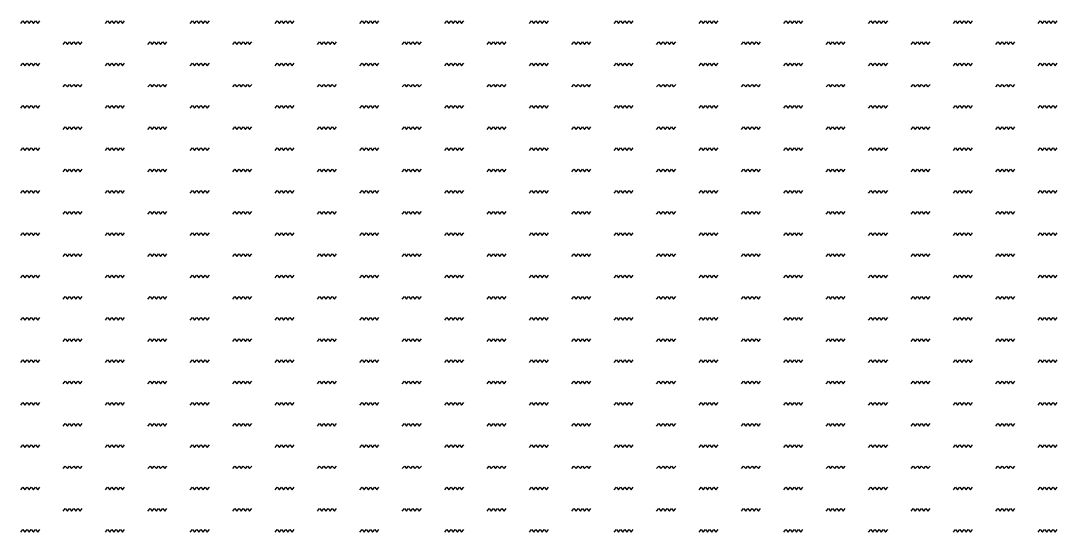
# Model space of a CAD drawing. Extents: x 0 to 1996, y -10 to 3965.
# Drawn here: x 40 to 1996, y 3000 to 3965 of the extents above; entities that cross this region are included whole.
import ezdxf

# ---------------------------------------------------------------- set-up
doc = ezdxf.new("R2010")
doc.units = 0

msp = doc.modelspace()

# ---------------------------------------------------------------- linework, layer by layer
for points in [[(40, 3960), (44, 3965), (48, 3960), (52, 3965), (56, 3960), (60, 3965), (64, 3960), (68, 3965), (72, 3960), (76, 3965)], [(200, 3960), (204, 3965), (208, 3960), (212, 3965), (216, 3960), (220, 3965), (224, 3960), (228, 3965), (232, 3960), (236, 3965)], [(360, 3960), (364, 3965), (368, 3960), (372, 3965), (376, 3960), (380, 3965), (384, 3960), (388, 3965), (392, 3960), (396, 3965)], [(520, 3960), (524, 3965), (528, 3960), (532, 3965), (536, 3960), (540, 3965), (544, 3960), (548, 3965), (552, 3960), (556, 3965)], [(680, 3960), (684, 3965), (688, 3960), (692, 3965), (696, 3960), (700, 3965), (704, 3960), (708, 3965), (712, 3960), (716, 3965)], [(840, 3960), (844, 3965), (848, 3960), (852, 3965), (856, 3960), (860, 3965), (864, 3960), (868, 3965), (872, 3960), (876, 3965)], [(1000, 3960), (1004, 3965), (1008, 3960), (1012, 3965), (1016, 3960), (1020, 3965), (1024, 3960), (1028, 3965), (1032, 3960), (1036, 3965)], [(1160, 3960), (1164, 3965), (1168, 3960), (1172, 3965), (1176, 3960), (1180, 3965), (1184, 3960), (1188, 3965), (1192, 3960), (1196, 3965)], [(1320, 3960), (1324, 3965), (1328, 3960), (1332, 3965), (1336, 3960), (1340, 3965), (1344, 3960), (1348, 3965), (1352, 3960), (1356, 3965)], [(1480, 3960), (1484, 3965), (1488, 3960), (1492, 3965), (1496, 3960), (1500, 3965), (1504, 3960), (1508, 3965), (1512, 3960), (1516, 3965)], [(1640, 3960), (1644, 3965), (1648, 3960), (1652, 3965), (1656, 3960), (1660, 3965), (1664, 3960), (1668, 3965), (1672, 3960), (1676, 3965)], [(1800, 3960), (1804, 3965), (1808, 3960), (1812, 3965), (1816, 3960), (1820, 3965), (1824, 3960), (1828, 3965), (1832, 3960), (1836, 3965)], [(1960, 3960), (1964, 3965), (1968, 3960), (1972, 3965), (1976, 3960), (1980, 3965), (1984, 3960), (1988, 3965), (1992, 3960), (1996, 3965)], [(120, 3920), (124, 3925), (128, 3920), (132, 3925), (136, 3920), (140, 3925), (144, 3920), (148, 3925), (152, 3920), (156, 3925)], [(280, 3920), (284, 3925), (288, 3920), (292, 3925), (296, 3920), (300, 3925), (304, 3920), (308, 3925), (312, 3920), (316, 3925)], [(440, 3920), (444, 3925), (448, 3920), (452, 3925), (456, 3920), (460, 3925), (464, 3920), (468, 3925), (472, 3920), (476, 3925)], [(600, 3920), (604, 3925), (608, 3920), (612, 3925), (616, 3920), (620, 3925), (624, 3920), (628, 3925), (632, 3920), (636, 3925)], [(760, 3920), (764, 3925), (768, 3920), (772, 3925), (776, 3920), (780, 3925), (784, 3920), (788, 3925), (792, 3920), (796, 3925)], [(920, 3920), (924, 3925), (928, 3920), (932, 3925), (936, 3920), (940, 3925), (944, 3920), (948, 3925), (952, 3920), (956, 3925)], [(1080, 3920), (1084, 3925), (1088, 3920), (1092, 3925), (1096, 3920), (1100, 3925), (1104, 3920), (1108, 3925), (1112, 3920), (1116, 3925)], [(1240, 3920), (1244, 3925), (1248, 3920), (1252, 3925), (1256, 3920), (1260, 3925), (1264, 3920), (1268, 3925), (1272, 3920), (1276, 3925)], [(1400, 3920), (1404, 3925), (1408, 3920), (1412, 3925), (1416, 3920), (1420, 3925), (1424, 3920), (1428, 3925), (1432, 3920), (1436, 3925)], [(1560, 3920), (1564, 3925), (1568, 3920), (1572, 3925), (1576, 3920), (1580, 3925), (1584, 3920), (1588, 3925), (1592, 3920), (1596, 3925)], [(1720, 3920), (1724, 3925), (1728, 3920), (1732, 3925), (1736, 3920), (1740, 3925), (1744, 3920), (1748, 3925), (1752, 3920), (1756, 3925)], [(1880, 3920), (1884, 3925), (1888, 3920), (1892, 3925), (1896, 3920), (1900, 3925), (1904, 3920), (1908, 3925), (1912, 3920), (1916, 3925)], [(40, 3880), (44, 3885), (48, 3880), (52, 3885), (56, 3880), (60, 3885), (64, 3880), (68, 3885), (72, 3880), (76, 3885)], [(200, 3880), (204, 3885), (208, 3880), (212, 3885), (216, 3880), (220, 3885), (224, 3880), (228, 3885), (232, 3880), (236, 3885)], [(360, 3880), (364, 3885), (368, 3880), (372, 3885), (376, 3880), (380, 3885), (384, 3880), (388, 3885), (392, 3880), (396, 3885)], [(520, 3880), (524, 3885), (528, 3880), (532, 3885), (536, 3880), (540, 3885), (544, 3880), (548, 3885), (552, 3880), (556, 3885)], [(680, 3880), (684, 3885), (688, 3880), (692, 3885), (696, 3880), (700, 3885), (704, 3880), (708, 3885), (712, 3880), (716, 3885)], [(840, 3880), (844, 3885), (848, 3880), (852, 3885), (856, 3880), (860, 3885), (864, 3880), (868, 3885), (872, 3880), (876, 3885)], [(1000, 3880), (1004, 3885), (1008, 3880), (1012, 3885), (1016, 3880), (1020, 3885), (1024, 3880), (1028, 3885), (1032, 3880), (1036, 3885)], [(1160, 3880), (1164, 3885), (1168, 3880), (1172, 3885), (1176, 3880), (1180, 3885), (1184, 3880), (1188, 3885), (1192, 3880), (1196, 3885)], [(1320, 3880), (1324, 3885), (1328, 3880), (1332, 3885), (1336, 3880), (1340, 3885), (1344, 3880), (1348, 3885), (1352, 3880), (1356, 3885)], [(1480, 3880), (1484, 3885), (1488, 3880), (1492, 3885), (1496, 3880), (1500, 3885), (1504, 3880), (1508, 3885), (1512, 3880), (1516, 3885)], [(1640, 3880), (1644, 3885), (1648, 3880), (1652, 3885), (1656, 3880), (1660, 3885), (1664, 3880), (1668, 3885), (1672, 3880), (1676, 3885)], [(1800, 3880), (1804, 3885), (1808, 3880), (1812, 3885), (1816, 3880), (1820, 3885), (1824, 3880), (1828, 3885), (1832, 3880), (1836, 3885)], [(1960, 3880), (1964, 3885), (1968, 3880), (1972, 3885), (1976, 3880), (1980, 3885), (1984, 3880), (1988, 3885), (1992, 3880), (1996, 3885)], [(120, 3840), (124, 3845), (128, 3840), (132, 3845), (136, 3840), (140, 3845), (144, 3840), (148, 3845), (152, 3840), (156, 3845)], [(280, 3840), (284, 3845), (288, 3840), (292, 3845), (296, 3840), (300, 3845), (304, 3840), (308, 3845), (312, 3840), (316, 3845)], [(440, 3840), (444, 3845), (448, 3840), (452, 3845), (456, 3840), (460, 3845), (464, 3840), (468, 3845), (472, 3840), (476, 3845)], [(600, 3840), (604, 3845), (608, 3840), (612, 3845), (616, 3840), (620, 3845), (624, 3840), (628, 3845), (632, 3840), (636, 3845)], [(760, 3840), (764, 3845), (768, 3840), (772, 3845), (776, 3840), (780, 3845), (784, 3840), (788, 3845), (792, 3840), (796, 3845)], [(920, 3840), (924, 3845), (928, 3840), (932, 3845), (936, 3840), (940, 3845), (944, 3840), (948, 3845), (952, 3840), (956, 3845)], [(1080, 3840), (1084, 3845), (1088, 3840), (1092, 3845), (1096, 3840), (1100, 3845), (1104, 3840), (1108, 3845), (1112, 3840), (1116, 3845)], [(1240, 3840), (1244, 3845), (1248, 3840), (1252, 3845), (1256, 3840), (1260, 3845), (1264, 3840), (1268, 3845), (1272, 3840), (1276, 3845)], [(1400, 3840), (1404, 3845), (1408, 3840), (1412, 3845), (1416, 3840), (1420, 3845), (1424, 3840), (1428, 3845), (1432, 3840), (1436, 3845)], [(1560, 3840), (1564, 3845), (1568, 3840), (1572, 3845), (1576, 3840), (1580, 3845), (1584, 3840), (1588, 3845), (1592, 3840), (1596, 3845)], [(1720, 3840), (1724, 3845), (1728, 3840), (1732, 3845), (1736, 3840), (1740, 3845), (1744, 3840), (1748, 3845), (1752, 3840), (1756, 3845)], [(1880, 3840), (1884, 3845), (1888, 3840), (1892, 3845), (1896, 3840), (1900, 3845), (1904, 3840), (1908, 3845), (1912, 3840), (1916, 3845)], [(40, 3800), (44, 3805), (48, 3800), (52, 3805), (56, 3800), (60, 3805), (64, 3800), (68, 3805), (72, 3800), (76, 3805)], [(200, 3800), (204, 3805), (208, 3800), (212, 3805), (216, 3800), (220, 3805), (224, 3800), (228, 3805), (232, 3800), (236, 3805)], [(360, 3800), (364, 3805), (368, 3800), (372, 3805), (376, 3800), (380, 3805), (384, 3800), (388, 3805), (392, 3800), (396, 3805)], [(520, 3800), (524, 3805), (528, 3800), (532, 3805), (536, 3800), (540, 3805), (544, 3800), (548, 3805), (552, 3800), (556, 3805)], [(680, 3800), (684, 3805), (688, 3800), (692, 3805), (696, 3800), (700, 3805), (704, 3800), (708, 3805), (712, 3800), (716, 3805)], [(840, 3800), (844, 3805), (848, 3800), (852, 3805), (856, 3800), (860, 3805), (864, 3800), (868, 3805), (872, 3800), (876, 3805)], [(1000, 3800), (1004, 3805), (1008, 3800), (1012, 3805), (1016, 3800), (1020, 3805), (1024, 3800), (1028, 3805), (1032, 3800), (1036, 3805)], [(1160, 3800), (1164, 3805), (1168, 3800), (1172, 3805), (1176, 3800), (1180, 3805), (1184, 3800), (1188, 3805), (1192, 3800), (1196, 3805)], [(1320, 3800), (1324, 3805), (1328, 3800), (1332, 3805), (1336, 3800), (1340, 3805), (1344, 3800), (1348, 3805), (1352, 3800), (1356, 3805)], [(1480, 3800), (1484, 3805), (1488, 3800), (1492, 3805), (1496, 3800), (1500, 3805), (1504, 3800), (1508, 3805), (1512, 3800), (1516, 3805)], [(1640, 3800), (1644, 3805), (1648, 3800), (1652, 3805), (1656, 3800), (1660, 3805), (1664, 3800), (1668, 3805), (1672, 3800), (1676, 3805)], [(1800, 3800), (1804, 3805), (1808, 3800), (1812, 3805), (1816, 3800), (1820, 3805), (1824, 3800), (1828, 3805), (1832, 3800), (1836, 3805)], [(1960, 3800), (1964, 3805), (1968, 3800), (1972, 3805), (1976, 3800), (1980, 3805), (1984, 3800), (1988, 3805), (1992, 3800), (1996, 3805)], [(120, 3760), (124, 3765), (128, 3760), (132, 3765), (136, 3760), (140, 3765), (144, 3760), (148, 3765), (152, 3760), (156, 3765)], [(280, 3760), (284, 3765), (288, 3760), (292, 3765), (296, 3760), (300, 3765), (304, 3760), (308, 3765), (312, 3760), (316, 3765)], [(440, 3760), (444, 3765), (448, 3760), (452, 3765), (456, 3760), (460, 3765), (464, 3760), (468, 3765), (472, 3760), (476, 3765)], [(600, 3760), (604, 3765), (608, 3760), (612, 3765), (616, 3760), (620, 3765), (624, 3760), (628, 3765), (632, 3760), (636, 3765)], [(760, 3760), (764, 3765), (768, 3760), (772, 3765), (776, 3760), (780, 3765), (784, 3760), (788, 3765), (792, 3760), (796, 3765)], [(920, 3760), (924, 3765), (928, 3760), (932, 3765), (936, 3760), (940, 3765), (944, 3760), (948, 3765), (952, 3760), (956, 3765)], [(1080, 3760), (1084, 3765), (1088, 3760), (1092, 3765), (1096, 3760), (1100, 3765), (1104, 3760), (1108, 3765), (1112, 3760), (1116, 3765)], [(1240, 3760), (1244, 3765), (1248, 3760), (1252, 3765), (1256, 3760), (1260, 3765), (1264, 3760), (1268, 3765), (1272, 3760), (1276, 3765)], [(1400, 3760), (1404, 3765), (1408, 3760), (1412, 3765), (1416, 3760), (1420, 3765), (1424, 3760), (1428, 3765), (1432, 3760), (1436, 3765)], [(1560, 3760), (1564, 3765), (1568, 3760), (1572, 3765), (1576, 3760), (1580, 3765), (1584, 3760), (1588, 3765), (1592, 3760), (1596, 3765)], [(1720, 3760), (1724, 3765), (1728, 3760), (1732, 3765), (1736, 3760), (1740, 3765), (1744, 3760), (1748, 3765), (1752, 3760), (1756, 3765)], [(1880, 3760), (1884, 3765), (1888, 3760), (1892, 3765), (1896, 3760), (1900, 3765), (1904, 3760), (1908, 3765), (1912, 3760), (1916, 3765)], [(40, 3720), (44, 3725), (48, 3720), (52, 3725), (56, 3720), (60, 3725), (64, 3720), (68, 3725), (72, 3720), (76, 3725)], [(200, 3720), (204, 3725), (208, 3720), (212, 3725), (216, 3720), (220, 3725), (224, 3720), (228, 3725), (232, 3720), (236, 3725)], [(360, 3720), (364, 3725), (368, 3720), (372, 3725), (376, 3720), (380, 3725), (384, 3720), (388, 3725), (392, 3720), (396, 3725)], [(520, 3720), (524, 3725), (528, 3720), (532, 3725), (536, 3720), (540, 3725), (544, 3720), (548, 3725), (552, 3720), (556, 3725)], [(680, 3720), (684, 3725), (688, 3720), (692, 3725), (696, 3720), (700, 3725), (704, 3720), (708, 3725), (712, 3720), (716, 3725)], [(840, 3720), (844, 3725), (848, 3720), (852, 3725), (856, 3720), (860, 3725), (864, 3720), (868, 3725), (872, 3720), (876, 3725)], [(1000, 3720), (1004, 3725), (1008, 3720), (1012, 3725), (1016, 3720), (1020, 3725), (1024, 3720), (1028, 3725), (1032, 3720), (1036, 3725)], [(1160, 3720), (1164, 3725), (1168, 3720), (1172, 3725), (1176, 3720), (1180, 3725), (1184, 3720), (1188, 3725), (1192, 3720), (1196, 3725)], [(1320, 3720), (1324, 3725), (1328, 3720), (1332, 3725), (1336, 3720), (1340, 3725), (1344, 3720), (1348, 3725), (1352, 3720), (1356, 3725)], [(1480, 3720), (1484, 3725), (1488, 3720), (1492, 3725), (1496, 3720), (1500, 3725), (1504, 3720), (1508, 3725), (1512, 3720), (1516, 3725)], [(1640, 3720), (1644, 3725), (1648, 3720), (1652, 3725), (1656, 3720), (1660, 3725), (1664, 3720), (1668, 3725), (1672, 3720), (1676, 3725)], [(1800, 3720), (1804, 3725), (1808, 3720), (1812, 3725), (1816, 3720), (1820, 3725), (1824, 3720), (1828, 3725), (1832, 3720), (1836, 3725)], [(1960, 3720), (1964, 3725), (1968, 3720), (1972, 3725), (1976, 3720), (1980, 3725), (1984, 3720), (1988, 3725), (1992, 3720), (1996, 3725)], [(120, 3680), (124, 3685), (128, 3680), (132, 3685), (136, 3680), (140, 3685), (144, 3680), (148, 3685), (152, 3680), (156, 3685)], [(280, 3680), (284, 3685), (288, 3680), (292, 3685), (296, 3680), (300, 3685), (304, 3680), (308, 3685), (312, 3680), (316, 3685)], [(440, 3680), (444, 3685), (448, 3680), (452, 3685), (456, 3680), (460, 3685), (464, 3680), (468, 3685), (472, 3680), (476, 3685)], [(600, 3680), (604, 3685), (608, 3680), (612, 3685), (616, 3680), (620, 3685), (624, 3680), (628, 3685), (632, 3680), (636, 3685)], [(760, 3680), (764, 3685), (768, 3680), (772, 3685), (776, 3680), (780, 3685), (784, 3680), (788, 3685), (792, 3680), (796, 3685)], [(920, 3680), (924, 3685), (928, 3680), (932, 3685), (936, 3680), (940, 3685), (944, 3680), (948, 3685), (952, 3680), (956, 3685)], [(1080, 3680), (1084, 3685), (1088, 3680), (1092, 3685), (1096, 3680), (1100, 3685), (1104, 3680), (1108, 3685), (1112, 3680), (1116, 3685)], [(1240, 3680), (1244, 3685), (1248, 3680), (1252, 3685), (1256, 3680), (1260, 3685), (1264, 3680), (1268, 3685), (1272, 3680), (1276, 3685)], [(1400, 3680), (1404, 3685), (1408, 3680), (1412, 3685), (1416, 3680), (1420, 3685), (1424, 3680), (1428, 3685), (1432, 3680), (1436, 3685)], [(1560, 3680), (1564, 3685), (1568, 3680), (1572, 3685), (1576, 3680), (1580, 3685), (1584, 3680), (1588, 3685), (1592, 3680), (1596, 3685)], [(1720, 3680), (1724, 3685), (1728, 3680), (1732, 3685), (1736, 3680), (1740, 3685), (1744, 3680), (1748, 3685), (1752, 3680), (1756, 3685)], [(1880, 3680), (1884, 3685), (1888, 3680), (1892, 3685), (1896, 3680), (1900, 3685), (1904, 3680), (1908, 3685), (1912, 3680), (1916, 3685)], [(40, 3640), (44, 3645), (48, 3640), (52, 3645), (56, 3640), (60, 3645), (64, 3640), (68, 3645), (72, 3640), (76, 3645)], [(200, 3640), (204, 3645), (208, 3640), (212, 3645), (216, 3640), (220, 3645), (224, 3640), (228, 3645), (232, 3640), (236, 3645)], [(360, 3640), (364, 3645), (368, 3640), (372, 3645), (376, 3640), (380, 3645), (384, 3640), (388, 3645), (392, 3640), (396, 3645)], [(520, 3640), (524, 3645), (528, 3640), (532, 3645), (536, 3640), (540, 3645), (544, 3640), (548, 3645), (552, 3640), (556, 3645)], [(680, 3640), (684, 3645), (688, 3640), (692, 3645), (696, 3640), (700, 3645), (704, 3640), (708, 3645), (712, 3640), (716, 3645)], [(840, 3640), (844, 3645), (848, 3640), (852, 3645), (856, 3640), (860, 3645), (864, 3640), (868, 3645), (872, 3640), (876, 3645)], [(1000, 3640), (1004, 3645), (1008, 3640), (1012, 3645), (1016, 3640), (1020, 3645), (1024, 3640), (1028, 3645), (1032, 3640), (1036, 3645)], [(1160, 3640), (1164, 3645), (1168, 3640), (1172, 3645), (1176, 3640), (1180, 3645), (1184, 3640), (1188, 3645), (1192, 3640), (1196, 3645)], [(1320, 3640), (1324, 3645), (1328, 3640), (1332, 3645), (1336, 3640), (1340, 3645), (1344, 3640), (1348, 3645), (1352, 3640), (1356, 3645)], [(1480, 3640), (1484, 3645), (1488, 3640), (1492, 3645), (1496, 3640), (1500, 3645), (1504, 3640), (1508, 3645), (1512, 3640), (1516, 3645)], [(1640, 3640), (1644, 3645), (1648, 3640), (1652, 3645), (1656, 3640), (1660, 3645), (1664, 3640), (1668, 3645), (1672, 3640), (1676, 3645)], [(1800, 3640), (1804, 3645), (1808, 3640), (1812, 3645), (1816, 3640), (1820, 3645), (1824, 3640), (1828, 3645), (1832, 3640), (1836, 3645)], [(1960, 3640), (1964, 3645), (1968, 3640), (1972, 3645), (1976, 3640), (1980, 3645), (1984, 3640), (1988, 3645), (1992, 3640), (1996, 3645)], [(120, 3600), (124, 3605), (128, 3600), (132, 3605), (136, 3600), (140, 3605), (144, 3600), (148, 3605), (152, 3600), (156, 3605)], [(280, 3600), (284, 3605), (288, 3600), (292, 3605), (296, 3600), (300, 3605), (304, 3600), (308, 3605), (312, 3600), (316, 3605)], [(440, 3600), (444, 3605), (448, 3600), (452, 3605), (456, 3600), (460, 3605), (464, 3600), (468, 3605), (472, 3600), (476, 3605)], [(600, 3600), (604, 3605), (608, 3600), (612, 3605), (616, 3600), (620, 3605), (624, 3600), (628, 3605), (632, 3600), (636, 3605)], [(760, 3600), (764, 3605), (768, 3600), (772, 3605), (776, 3600), (780, 3605), (784, 3600), (788, 3605), (792, 3600), (796, 3605)], [(920, 3600), (924, 3605), (928, 3600), (932, 3605), (936, 3600), (940, 3605), (944, 3600), (948, 3605), (952, 3600), (956, 3605)], [(1080, 3600), (1084, 3605), (1088, 3600), (1092, 3605), (1096, 3600), (1100, 3605), (1104, 3600), (1108, 3605), (1112, 3600), (1116, 3605)], [(1240, 3600), (1244, 3605), (1248, 3600), (1252, 3605), (1256, 3600), (1260, 3605), (1264, 3600), (1268, 3605), (1272, 3600), (1276, 3605)], [(1400, 3600), (1404, 3605), (1408, 3600), (1412, 3605), (1416, 3600), (1420, 3605), (1424, 3600), (1428, 3605), (1432, 3600), (1436, 3605)], [(1560, 3600), (1564, 3605), (1568, 3600), (1572, 3605), (1576, 3600), (1580, 3605), (1584, 3600), (1588, 3605), (1592, 3600), (1596, 3605)], [(1720, 3600), (1724, 3605), (1728, 3600), (1732, 3605), (1736, 3600), (1740, 3605), (1744, 3600), (1748, 3605), (1752, 3600), (1756, 3605)], [(1880, 3600), (1884, 3605), (1888, 3600), (1892, 3605), (1896, 3600), (1900, 3605), (1904, 3600), (1908, 3605), (1912, 3600), (1916, 3605)], [(40, 3560), (44, 3565), (48, 3560), (52, 3565), (56, 3560), (60, 3565), (64, 3560), (68, 3565), (72, 3560), (76, 3565)], [(200, 3560), (204, 3565), (208, 3560), (212, 3565), (216, 3560), (220, 3565), (224, 3560), (228, 3565), (232, 3560), (236, 3565)], [(360, 3560), (364, 3565), (368, 3560), (372, 3565), (376, 3560), (380, 3565), (384, 3560), (388, 3565), (392, 3560), (396, 3565)], [(520, 3560), (524, 3565), (528, 3560), (532, 3565), (536, 3560), (540, 3565), (544, 3560), (548, 3565), (552, 3560), (556, 3565)], [(680, 3560), (684, 3565), (688, 3560), (692, 3565), (696, 3560), (700, 3565), (704, 3560), (708, 3565), (712, 3560), (716, 3565)], [(840, 3560), (844, 3565), (848, 3560), (852, 3565), (856, 3560), (860, 3565), (864, 3560), (868, 3565), (872, 3560), (876, 3565)], [(1000, 3560), (1004, 3565), (1008, 3560), (1012, 3565), (1016, 3560), (1020, 3565), (1024, 3560), (1028, 3565), (1032, 3560), (1036, 3565)], [(1160, 3560), (1164, 3565), (1168, 3560), (1172, 3565), (1176, 3560), (1180, 3565), (1184, 3560), (1188, 3565), (1192, 3560), (1196, 3565)], [(1320, 3560), (1324, 3565), (1328, 3560), (1332, 3565), (1336, 3560), (1340, 3565), (1344, 3560), (1348, 3565), (1352, 3560), (1356, 3565)], [(1480, 3560), (1484, 3565), (1488, 3560), (1492, 3565), (1496, 3560), (1500, 3565), (1504, 3560), (1508, 3565), (1512, 3560), (1516, 3565)], [(1640, 3560), (1644, 3565), (1648, 3560), (1652, 3565), (1656, 3560), (1660, 3565), (1664, 3560), (1668, 3565), (1672, 3560), (1676, 3565)], [(1800, 3560), (1804, 3565), (1808, 3560), (1812, 3565), (1816, 3560), (1820, 3565), (1824, 3560), (1828, 3565), (1832, 3560), (1836, 3565)], [(1960, 3560), (1964, 3565), (1968, 3560), (1972, 3565), (1976, 3560), (1980, 3565), (1984, 3560), (1988, 3565), (1992, 3560), (1996, 3565)], [(120, 3520), (124, 3525), (128, 3520), (132, 3525), (136, 3520), (140, 3525), (144, 3520), (148, 3525), (152, 3520), (156, 3525)], [(280, 3520), (284, 3525), (288, 3520), (292, 3525), (296, 3520), (300, 3525), (304, 3520), (308, 3525), (312, 3520), (316, 3525)], [(440, 3520), (444, 3525), (448, 3520), (452, 3525), (456, 3520), (460, 3525), (464, 3520), (468, 3525), (472, 3520), (476, 3525)], [(600, 3520), (604, 3525), (608, 3520), (612, 3525), (616, 3520), (620, 3525), (624, 3520), (628, 3525), (632, 3520), (636, 3525)], [(760, 3520), (764, 3525), (768, 3520), (772, 3525), (776, 3520), (780, 3525), (784, 3520), (788, 3525), (792, 3520), (796, 3525)], [(920, 3520), (924, 3525), (928, 3520), (932, 3525), (936, 3520), (940, 3525), (944, 3520), (948, 3525), (952, 3520), (956, 3525)], [(1080, 3520), (1084, 3525), (1088, 3520), (1092, 3525), (1096, 3520), (1100, 3525), (1104, 3520), (1108, 3525), (1112, 3520), (1116, 3525)], [(1240, 3520), (1244, 3525), (1248, 3520), (1252, 3525), (1256, 3520), (1260, 3525), (1264, 3520), (1268, 3525), (1272, 3520), (1276, 3525)], [(1400, 3520), (1404, 3525), (1408, 3520), (1412, 3525), (1416, 3520), (1420, 3525), (1424, 3520), (1428, 3525), (1432, 3520), (1436, 3525)], [(1560, 3520), (1564, 3525), (1568, 3520), (1572, 3525), (1576, 3520), (1580, 3525), (1584, 3520), (1588, 3525), (1592, 3520), (1596, 3525)], [(1720, 3520), (1724, 3525), (1728, 3520), (1732, 3525), (1736, 3520), (1740, 3525), (1744, 3520), (1748, 3525), (1752, 3520), (1756, 3525)], [(1880, 3520), (1884, 3525), (1888, 3520), (1892, 3525), (1896, 3520), (1900, 3525), (1904, 3520), (1908, 3525), (1912, 3520), (1916, 3525)], [(40, 3480), (44, 3485), (48, 3480), (52, 3485), (56, 3480), (60, 3485), (64, 3480), (68, 3485), (72, 3480), (76, 3485)], [(200, 3480), (204, 3485), (208, 3480), (212, 3485), (216, 3480), (220, 3485), (224, 3480), (228, 3485), (232, 3480), (236, 3485)], [(360, 3480), (364, 3485), (368, 3480), (372, 3485), (376, 3480), (380, 3485), (384, 3480), (388, 3485), (392, 3480), (396, 3485)], [(520, 3480), (524, 3485), (528, 3480), (532, 3485), (536, 3480), (540, 3485), (544, 3480), (548, 3485), (552, 3480), (556, 3485)], [(680, 3480), (684, 3485), (688, 3480), (692, 3485), (696, 3480), (700, 3485), (704, 3480), (708, 3485), (712, 3480), (716, 3485)], [(840, 3480), (844, 3485), (848, 3480), (852, 3485), (856, 3480), (860, 3485), (864, 3480), (868, 3485), (872, 3480), (876, 3485)], [(1000, 3480), (1004, 3485), (1008, 3480), (1012, 3485), (1016, 3480), (1020, 3485), (1024, 3480), (1028, 3485), (1032, 3480), (1036, 3485)], [(1160, 3480), (1164, 3485), (1168, 3480), (1172, 3485), (1176, 3480), (1180, 3485), (1184, 3480), (1188, 3485), (1192, 3480), (1196, 3485)], [(1320, 3480), (1324, 3485), (1328, 3480), (1332, 3485), (1336, 3480), (1340, 3485), (1344, 3480), (1348, 3485), (1352, 3480), (1356, 3485)], [(1480, 3480), (1484, 3485), (1488, 3480), (1492, 3485), (1496, 3480), (1500, 3485), (1504, 3480), (1508, 3485), (1512, 3480), (1516, 3485)], [(1640, 3480), (1644, 3485), (1648, 3480), (1652, 3485), (1656, 3480), (1660, 3485), (1664, 3480), (1668, 3485), (1672, 3480), (1676, 3485)], [(1800, 3480), (1804, 3485), (1808, 3480), (1812, 3485), (1816, 3480), (1820, 3485), (1824, 3480), (1828, 3485), (1832, 3480), (1836, 3485)], [(1960, 3480), (1964, 3485), (1968, 3480), (1972, 3485), (1976, 3480), (1980, 3485), (1984, 3480), (1988, 3485), (1992, 3480), (1996, 3485)], [(120, 3440), (124, 3445), (128, 3440), (132, 3445), (136, 3440), (140, 3445), (144, 3440), (148, 3445), (152, 3440), (156, 3445)], [(280, 3440), (284, 3445), (288, 3440), (292, 3445), (296, 3440), (300, 3445), (304, 3440), (308, 3445), (312, 3440), (316, 3445)], [(440, 3440), (444, 3445), (448, 3440), (452, 3445), (456, 3440), (460, 3445), (464, 3440), (468, 3445), (472, 3440), (476, 3445)], [(600, 3440), (604, 3445), (608, 3440), (612, 3445), (616, 3440), (620, 3445), (624, 3440), (628, 3445), (632, 3440), (636, 3445)], [(760, 3440), (764, 3445), (768, 3440), (772, 3445), (776, 3440), (780, 3445), (784, 3440), (788, 3445), (792, 3440), (796, 3445)], [(920, 3440), (924, 3445), (928, 3440), (932, 3445), (936, 3440), (940, 3445), (944, 3440), (948, 3445), (952, 3440), (956, 3445)], [(1080, 3440), (1084, 3445), (1088, 3440), (1092, 3445), (1096, 3440), (1100, 3445), (1104, 3440), (1108, 3445), (1112, 3440), (1116, 3445)], [(1240, 3440), (1244, 3445), (1248, 3440), (1252, 3445), (1256, 3440), (1260, 3445), (1264, 3440), (1268, 3445), (1272, 3440), (1276, 3445)], [(1400, 3440), (1404, 3445), (1408, 3440), (1412, 3445), (1416, 3440), (1420, 3445), (1424, 3440), (1428, 3445), (1432, 3440), (1436, 3445)], [(1560, 3440), (1564, 3445), (1568, 3440), (1572, 3445), (1576, 3440), (1580, 3445), (1584, 3440), (1588, 3445), (1592, 3440), (1596, 3445)], [(1720, 3440), (1724, 3445), (1728, 3440), (1732, 3445), (1736, 3440), (1740, 3445), (1744, 3440), (1748, 3445), (1752, 3440), (1756, 3445)], [(1880, 3440), (1884, 3445), (1888, 3440), (1892, 3445), (1896, 3440), (1900, 3445), (1904, 3440), (1908, 3445), (1912, 3440), (1916, 3445)], [(40, 3400), (44, 3405), (48, 3400), (52, 3405), (56, 3400), (60, 3405), (64, 3400), (68, 3405), (72, 3400), (76, 3405)], [(200, 3400), (204, 3405), (208, 3400), (212, 3405), (216, 3400), (220, 3405), (224, 3400), (228, 3405), (232, 3400), (236, 3405)], [(360, 3400), (364, 3405), (368, 3400), (372, 3405), (376, 3400), (380, 3405), (384, 3400), (388, 3405), (392, 3400), (396, 3405)], [(520, 3400), (524, 3405), (528, 3400), (532, 3405), (536, 3400), (540, 3405), (544, 3400), (548, 3405), (552, 3400), (556, 3405)], [(680, 3400), (684, 3405), (688, 3400), (692, 3405), (696, 3400), (700, 3405), (704, 3400), (708, 3405), (712, 3400), (716, 3405)], [(840, 3400), (844, 3405), (848, 3400), (852, 3405), (856, 3400), (860, 3405), (864, 3400), (868, 3405), (872, 3400), (876, 3405)], [(1000, 3400), (1004, 3405), (1008, 3400), (1012, 3405), (1016, 3400), (1020, 3405), (1024, 3400), (1028, 3405), (1032, 3400), (1036, 3405)], [(1160, 3400), (1164, 3405), (1168, 3400), (1172, 3405), (1176, 3400), (1180, 3405), (1184, 3400), (1188, 3405), (1192, 3400), (1196, 3405)], [(1320, 3400), (1324, 3405), (1328, 3400), (1332, 3405), (1336, 3400), (1340, 3405), (1344, 3400), (1348, 3405), (1352, 3400), (1356, 3405)], [(1480, 3400), (1484, 3405), (1488, 3400), (1492, 3405), (1496, 3400), (1500, 3405), (1504, 3400), (1508, 3405), (1512, 3400), (1516, 3405)], [(1640, 3400), (1644, 3405), (1648, 3400), (1652, 3405), (1656, 3400), (1660, 3405), (1664, 3400), (1668, 3405), (1672, 3400), (1676, 3405)], [(1800, 3400), (1804, 3405), (1808, 3400), (1812, 3405), (1816, 3400), (1820, 3405), (1824, 3400), (1828, 3405), (1832, 3400), (1836, 3405)], [(1960, 3400), (1964, 3405), (1968, 3400), (1972, 3405), (1976, 3400), (1980, 3405), (1984, 3400), (1988, 3405), (1992, 3400), (1996, 3405)], [(120, 3360), (124, 3365), (128, 3360), (132, 3365), (136, 3360), (140, 3365), (144, 3360), (148, 3365), (152, 3360), (156, 3365)], [(280, 3360), (284, 3365), (288, 3360), (292, 3365), (296, 3360), (300, 3365), (304, 3360), (308, 3365), (312, 3360), (316, 3365)], [(440, 3360), (444, 3365), (448, 3360), (452, 3365), (456, 3360), (460, 3365), (464, 3360), (468, 3365), (472, 3360), (476, 3365)], [(600, 3360), (604, 3365), (608, 3360), (612, 3365), (616, 3360), (620, 3365), (624, 3360), (628, 3365), (632, 3360), (636, 3365)], [(760, 3360), (764, 3365), (768, 3360), (772, 3365), (776, 3360), (780, 3365), (784, 3360), (788, 3365), (792, 3360), (796, 3365)], [(920, 3360), (924, 3365), (928, 3360), (932, 3365), (936, 3360), (940, 3365), (944, 3360), (948, 3365), (952, 3360), (956, 3365)], [(1080, 3360), (1084, 3365), (1088, 3360), (1092, 3365), (1096, 3360), (1100, 3365), (1104, 3360), (1108, 3365), (1112, 3360), (1116, 3365)], [(1240, 3360), (1244, 3365), (1248, 3360), (1252, 3365), (1256, 3360), (1260, 3365), (1264, 3360), (1268, 3365), (1272, 3360), (1276, 3365)], [(1400, 3360), (1404, 3365), (1408, 3360), (1412, 3365), (1416, 3360), (1420, 3365), (1424, 3360), (1428, 3365), (1432, 3360), (1436, 3365)], [(1560, 3360), (1564, 3365), (1568, 3360), (1572, 3365), (1576, 3360), (1580, 3365), (1584, 3360), (1588, 3365), (1592, 3360), (1596, 3365)], [(1720, 3360), (1724, 3365), (1728, 3360), (1732, 3365), (1736, 3360), (1740, 3365), (1744, 3360), (1748, 3365), (1752, 3360), (1756, 3365)], [(1880, 3360), (1884, 3365), (1888, 3360), (1892, 3365), (1896, 3360), (1900, 3365), (1904, 3360), (1908, 3365), (1912, 3360), (1916, 3365)], [(40, 3320), (44, 3325), (48, 3320), (52, 3325), (56, 3320), (60, 3325), (64, 3320), (68, 3325), (72, 3320), (76, 3325)], [(200, 3320), (204, 3325), (208, 3320), (212, 3325), (216, 3320), (220, 3325), (224, 3320), (228, 3325), (232, 3320), (236, 3325)], [(360, 3320), (364, 3325), (368, 3320), (372, 3325), (376, 3320), (380, 3325), (384, 3320), (388, 3325), (392, 3320), (396, 3325)], [(520, 3320), (524, 3325), (528, 3320), (532, 3325), (536, 3320), (540, 3325), (544, 3320), (548, 3325), (552, 3320), (556, 3325)], [(680, 3320), (684, 3325), (688, 3320), (692, 3325), (696, 3320), (700, 3325), (704, 3320), (708, 3325), (712, 3320), (716, 3325)], [(840, 3320), (844, 3325), (848, 3320), (852, 3325), (856, 3320), (860, 3325), (864, 3320), (868, 3325), (872, 3320), (876, 3325)], [(1000, 3320), (1004, 3325), (1008, 3320), (1012, 3325), (1016, 3320), (1020, 3325), (1024, 3320), (1028, 3325), (1032, 3320), (1036, 3325)], [(1160, 3320), (1164, 3325), (1168, 3320), (1172, 3325), (1176, 3320), (1180, 3325), (1184, 3320), (1188, 3325), (1192, 3320), (1196, 3325)], [(1320, 3320), (1324, 3325), (1328, 3320), (1332, 3325), (1336, 3320), (1340, 3325), (1344, 3320), (1348, 3325), (1352, 3320), (1356, 3325)], [(1480, 3320), (1484, 3325), (1488, 3320), (1492, 3325), (1496, 3320), (1500, 3325), (1504, 3320), (1508, 3325), (1512, 3320), (1516, 3325)], [(1640, 3320), (1644, 3325), (1648, 3320), (1652, 3325), (1656, 3320), (1660, 3325), (1664, 3320), (1668, 3325), (1672, 3320), (1676, 3325)], [(1800, 3320), (1804, 3325), (1808, 3320), (1812, 3325), (1816, 3320), (1820, 3325), (1824, 3320), (1828, 3325), (1832, 3320), (1836, 3325)], [(1960, 3320), (1964, 3325), (1968, 3320), (1972, 3325), (1976, 3320), (1980, 3325), (1984, 3320), (1988, 3325), (1992, 3320), (1996, 3325)], [(120, 3280), (124, 3285), (128, 3280), (132, 3285), (136, 3280), (140, 3285), (144, 3280), (148, 3285), (152, 3280), (156, 3285)], [(280, 3280), (284, 3285), (288, 3280), (292, 3285), (296, 3280), (300, 3285), (304, 3280), (308, 3285), (312, 3280), (316, 3285)], [(440, 3280), (444, 3285), (448, 3280), (452, 3285), (456, 3280), (460, 3285), (464, 3280), (468, 3285), (472, 3280), (476, 3285)], [(600, 3280), (604, 3285), (608, 3280), (612, 3285), (616, 3280), (620, 3285), (624, 3280), (628, 3285), (632, 3280), (636, 3285)], [(760, 3280), (764, 3285), (768, 3280), (772, 3285), (776, 3280), (780, 3285), (784, 3280), (788, 3285), (792, 3280), (796, 3285)], [(920, 3280), (924, 3285), (928, 3280), (932, 3285), (936, 3280), (940, 3285), (944, 3280), (948, 3285), (952, 3280), (956, 3285)], [(1080, 3280), (1084, 3285), (1088, 3280), (1092, 3285), (1096, 3280), (1100, 3285), (1104, 3280), (1108, 3285), (1112, 3280), (1116, 3285)], [(1240, 3280), (1244, 3285), (1248, 3280), (1252, 3285), (1256, 3280), (1260, 3285), (1264, 3280), (1268, 3285), (1272, 3280), (1276, 3285)], [(1400, 3280), (1404, 3285), (1408, 3280), (1412, 3285), (1416, 3280), (1420, 3285), (1424, 3280), (1428, 3285), (1432, 3280), (1436, 3285)], [(1560, 3280), (1564, 3285), (1568, 3280), (1572, 3285), (1576, 3280), (1580, 3285), (1584, 3280), (1588, 3285), (1592, 3280), (1596, 3285)], [(1720, 3280), (1724, 3285), (1728, 3280), (1732, 3285), (1736, 3280), (1740, 3285), (1744, 3280), (1748, 3285), (1752, 3280), (1756, 3285)], [(1880, 3280), (1884, 3285), (1888, 3280), (1892, 3285), (1896, 3280), (1900, 3285), (1904, 3280), (1908, 3285), (1912, 3280), (1916, 3285)], [(40, 3240), (44, 3245), (48, 3240), (52, 3245), (56, 3240), (60, 3245), (64, 3240), (68, 3245), (72, 3240), (76, 3245)], [(200, 3240), (204, 3245), (208, 3240), (212, 3245), (216, 3240), (220, 3245), (224, 3240), (228, 3245), (232, 3240), (236, 3245)], [(360, 3240), (364, 3245), (368, 3240), (372, 3245), (376, 3240), (380, 3245), (384, 3240), (388, 3245), (392, 3240), (396, 3245)], [(520, 3240), (524, 3245), (528, 3240), (532, 3245), (536, 3240), (540, 3245), (544, 3240), (548, 3245), (552, 3240), (556, 3245)], [(680, 3240), (684, 3245), (688, 3240), (692, 3245), (696, 3240), (700, 3245), (704, 3240), (708, 3245), (712, 3240), (716, 3245)], [(840, 3240), (844, 3245), (848, 3240), (852, 3245), (856, 3240), (860, 3245), (864, 3240), (868, 3245), (872, 3240), (876, 3245)], [(1000, 3240), (1004, 3245), (1008, 3240), (1012, 3245), (1016, 3240), (1020, 3245), (1024, 3240), (1028, 3245), (1032, 3240), (1036, 3245)], [(1160, 3240), (1164, 3245), (1168, 3240), (1172, 3245), (1176, 3240), (1180, 3245), (1184, 3240), (1188, 3245), (1192, 3240), (1196, 3245)], [(1320, 3240), (1324, 3245), (1328, 3240), (1332, 3245), (1336, 3240), (1340, 3245), (1344, 3240), (1348, 3245), (1352, 3240), (1356, 3245)], [(1480, 3240), (1484, 3245), (1488, 3240), (1492, 3245), (1496, 3240), (1500, 3245), (1504, 3240), (1508, 3245), (1512, 3240), (1516, 3245)], [(1640, 3240), (1644, 3245), (1648, 3240), (1652, 3245), (1656, 3240), (1660, 3245), (1664, 3240), (1668, 3245), (1672, 3240), (1676, 3245)], [(1800, 3240), (1804, 3245), (1808, 3240), (1812, 3245), (1816, 3240), (1820, 3245), (1824, 3240), (1828, 3245), (1832, 3240), (1836, 3245)], [(1960, 3240), (1964, 3245), (1968, 3240), (1972, 3245), (1976, 3240), (1980, 3245), (1984, 3240), (1988, 3245), (1992, 3240), (1996, 3245)], [(120, 3200), (124, 3205), (128, 3200), (132, 3205), (136, 3200), (140, 3205), (144, 3200), (148, 3205), (152, 3200), (156, 3205)], [(280, 3200), (284, 3205), (288, 3200), (292, 3205), (296, 3200), (300, 3205), (304, 3200), (308, 3205), (312, 3200), (316, 3205)], [(440, 3200), (444, 3205), (448, 3200), (452, 3205), (456, 3200), (460, 3205), (464, 3200), (468, 3205), (472, 3200), (476, 3205)], [(600, 3200), (604, 3205), (608, 3200), (612, 3205), (616, 3200), (620, 3205), (624, 3200), (628, 3205), (632, 3200), (636, 3205)], [(760, 3200), (764, 3205), (768, 3200), (772, 3205), (776, 3200), (780, 3205), (784, 3200), (788, 3205), (792, 3200), (796, 3205)], [(920, 3200), (924, 3205), (928, 3200), (932, 3205), (936, 3200), (940, 3205), (944, 3200), (948, 3205), (952, 3200), (956, 3205)], [(1080, 3200), (1084, 3205), (1088, 3200), (1092, 3205), (1096, 3200), (1100, 3205), (1104, 3200), (1108, 3205), (1112, 3200), (1116, 3205)], [(1240, 3200), (1244, 3205), (1248, 3200), (1252, 3205), (1256, 3200), (1260, 3205), (1264, 3200), (1268, 3205), (1272, 3200), (1276, 3205)], [(1400, 3200), (1404, 3205), (1408, 3200), (1412, 3205), (1416, 3200), (1420, 3205), (1424, 3200), (1428, 3205), (1432, 3200), (1436, 3205)], [(1560, 3200), (1564, 3205), (1568, 3200), (1572, 3205), (1576, 3200), (1580, 3205), (1584, 3200), (1588, 3205), (1592, 3200), (1596, 3205)], [(1720, 3200), (1724, 3205), (1728, 3200), (1732, 3205), (1736, 3200), (1740, 3205), (1744, 3200), (1748, 3205), (1752, 3200), (1756, 3205)], [(1880, 3200), (1884, 3205), (1888, 3200), (1892, 3205), (1896, 3200), (1900, 3205), (1904, 3200), (1908, 3205), (1912, 3200), (1916, 3205)], [(40, 3160), (44, 3165), (48, 3160), (52, 3165), (56, 3160), (60, 3165), (64, 3160), (68, 3165), (72, 3160), (76, 3165)], [(200, 3160), (204, 3165), (208, 3160), (212, 3165), (216, 3160), (220, 3165), (224, 3160), (228, 3165), (232, 3160), (236, 3165)], [(360, 3160), (364, 3165), (368, 3160), (372, 3165), (376, 3160), (380, 3165), (384, 3160), (388, 3165), (392, 3160), (396, 3165)], [(520, 3160), (524, 3165), (528, 3160), (532, 3165), (536, 3160), (540, 3165), (544, 3160), (548, 3165), (552, 3160), (556, 3165)], [(680, 3160), (684, 3165), (688, 3160), (692, 3165), (696, 3160), (700, 3165), (704, 3160), (708, 3165), (712, 3160), (716, 3165)], [(840, 3160), (844, 3165), (848, 3160), (852, 3165), (856, 3160), (860, 3165), (864, 3160), (868, 3165), (872, 3160), (876, 3165)], [(1000, 3160), (1004, 3165), (1008, 3160), (1012, 3165), (1016, 3160), (1020, 3165), (1024, 3160), (1028, 3165), (1032, 3160), (1036, 3165)], [(1160, 3160), (1164, 3165), (1168, 3160), (1172, 3165), (1176, 3160), (1180, 3165), (1184, 3160), (1188, 3165), (1192, 3160), (1196, 3165)], [(1320, 3160), (1324, 3165), (1328, 3160), (1332, 3165), (1336, 3160), (1340, 3165), (1344, 3160), (1348, 3165), (1352, 3160), (1356, 3165)], [(1480, 3160), (1484, 3165), (1488, 3160), (1492, 3165), (1496, 3160), (1500, 3165), (1504, 3160), (1508, 3165), (1512, 3160), (1516, 3165)], [(1640, 3160), (1644, 3165), (1648, 3160), (1652, 3165), (1656, 3160), (1660, 3165), (1664, 3160), (1668, 3165), (1672, 3160), (1676, 3165)], [(1800, 3160), (1804, 3165), (1808, 3160), (1812, 3165), (1816, 3160), (1820, 3165), (1824, 3160), (1828, 3165), (1832, 3160), (1836, 3165)], [(1960, 3160), (1964, 3165), (1968, 3160), (1972, 3165), (1976, 3160), (1980, 3165), (1984, 3160), (1988, 3165), (1992, 3160), (1996, 3165)], [(120, 3120), (124, 3125), (128, 3120), (132, 3125), (136, 3120), (140, 3125), (144, 3120), (148, 3125), (152, 3120), (156, 3125)], [(280, 3120), (284, 3125), (288, 3120), (292, 3125), (296, 3120), (300, 3125), (304, 3120), (308, 3125), (312, 3120), (316, 3125)], [(440, 3120), (444, 3125), (448, 3120), (452, 3125), (456, 3120), (460, 3125), (464, 3120), (468, 3125), (472, 3120), (476, 3125)], [(600, 3120), (604, 3125), (608, 3120), (612, 3125), (616, 3120), (620, 3125), (624, 3120), (628, 3125), (632, 3120), (636, 3125)], [(760, 3120), (764, 3125), (768, 3120), (772, 3125), (776, 3120), (780, 3125), (784, 3120), (788, 3125), (792, 3120), (796, 3125)], [(920, 3120), (924, 3125), (928, 3120), (932, 3125), (936, 3120), (940, 3125), (944, 3120), (948, 3125), (952, 3120), (956, 3125)], [(1080, 3120), (1084, 3125), (1088, 3120), (1092, 3125), (1096, 3120), (1100, 3125), (1104, 3120), (1108, 3125), (1112, 3120), (1116, 3125)], [(1240, 3120), (1244, 3125), (1248, 3120), (1252, 3125), (1256, 3120), (1260, 3125), (1264, 3120), (1268, 3125), (1272, 3120), (1276, 3125)], [(1400, 3120), (1404, 3125), (1408, 3120), (1412, 3125), (1416, 3120), (1420, 3125), (1424, 3120), (1428, 3125), (1432, 3120), (1436, 3125)], [(1560, 3120), (1564, 3125), (1568, 3120), (1572, 3125), (1576, 3120), (1580, 3125), (1584, 3120), (1588, 3125), (1592, 3120), (1596, 3125)], [(1720, 3120), (1724, 3125), (1728, 3120), (1732, 3125), (1736, 3120), (1740, 3125), (1744, 3120), (1748, 3125), (1752, 3120), (1756, 3125)], [(1880, 3120), (1884, 3125), (1888, 3120), (1892, 3125), (1896, 3120), (1900, 3125), (1904, 3120), (1908, 3125), (1912, 3120), (1916, 3125)], [(40, 3080), (44, 3085), (48, 3080), (52, 3085), (56, 3080), (60, 3085), (64, 3080), (68, 3085), (72, 3080), (76, 3085)], [(200, 3080), (204, 3085), (208, 3080), (212, 3085), (216, 3080), (220, 3085), (224, 3080), (228, 3085), (232, 3080), (236, 3085)], [(360, 3080), (364, 3085), (368, 3080), (372, 3085), (376, 3080), (380, 3085), (384, 3080), (388, 3085), (392, 3080), (396, 3085)], [(520, 3080), (524, 3085), (528, 3080), (532, 3085), (536, 3080), (540, 3085), (544, 3080), (548, 3085), (552, 3080), (556, 3085)], [(680, 3080), (684, 3085), (688, 3080), (692, 3085), (696, 3080), (700, 3085), (704, 3080), (708, 3085), (712, 3080), (716, 3085)], [(840, 3080), (844, 3085), (848, 3080), (852, 3085), (856, 3080), (860, 3085), (864, 3080), (868, 3085), (872, 3080), (876, 3085)], [(1000, 3080), (1004, 3085), (1008, 3080), (1012, 3085), (1016, 3080), (1020, 3085), (1024, 3080), (1028, 3085), (1032, 3080), (1036, 3085)], [(1160, 3080), (1164, 3085), (1168, 3080), (1172, 3085), (1176, 3080), (1180, 3085), (1184, 3080), (1188, 3085), (1192, 3080), (1196, 3085)], [(1320, 3080), (1324, 3085), (1328, 3080), (1332, 3085), (1336, 3080), (1340, 3085), (1344, 3080), (1348, 3085), (1352, 3080), (1356, 3085)], [(1480, 3080), (1484, 3085), (1488, 3080), (1492, 3085), (1496, 3080), (1500, 3085), (1504, 3080), (1508, 3085), (1512, 3080), (1516, 3085)], [(1640, 3080), (1644, 3085), (1648, 3080), (1652, 3085), (1656, 3080), (1660, 3085), (1664, 3080), (1668, 3085), (1672, 3080), (1676, 3085)], [(1800, 3080), (1804, 3085), (1808, 3080), (1812, 3085), (1816, 3080), (1820, 3085), (1824, 3080), (1828, 3085), (1832, 3080), (1836, 3085)], [(1960, 3080), (1964, 3085), (1968, 3080), (1972, 3085), (1976, 3080), (1980, 3085), (1984, 3080), (1988, 3085), (1992, 3080), (1996, 3085)], [(120, 3040), (124, 3045), (128, 3040), (132, 3045), (136, 3040), (140, 3045), (144, 3040), (148, 3045), (152, 3040), (156, 3045)], [(280, 3040), (284, 3045), (288, 3040), (292, 3045), (296, 3040), (300, 3045), (304, 3040), (308, 3045), (312, 3040), (316, 3045)], [(440, 3040), (444, 3045), (448, 3040), (452, 3045), (456, 3040), (460, 3045), (464, 3040), (468, 3045), (472, 3040), (476, 3045)], [(600, 3040), (604, 3045), (608, 3040), (612, 3045), (616, 3040), (620, 3045), (624, 3040), (628, 3045), (632, 3040), (636, 3045)], [(760, 3040), (764, 3045), (768, 3040), (772, 3045), (776, 3040), (780, 3045), (784, 3040), (788, 3045), (792, 3040), (796, 3045)], [(920, 3040), (924, 3045), (928, 3040), (932, 3045), (936, 3040), (940, 3045), (944, 3040), (948, 3045), (952, 3040), (956, 3045)], [(1080, 3040), (1084, 3045), (1088, 3040), (1092, 3045), (1096, 3040), (1100, 3045), (1104, 3040), (1108, 3045), (1112, 3040), (1116, 3045)], [(1240, 3040), (1244, 3045), (1248, 3040), (1252, 3045), (1256, 3040), (1260, 3045), (1264, 3040), (1268, 3045), (1272, 3040), (1276, 3045)], [(1400, 3040), (1404, 3045), (1408, 3040), (1412, 3045), (1416, 3040), (1420, 3045), (1424, 3040), (1428, 3045), (1432, 3040), (1436, 3045)], [(1560, 3040), (1564, 3045), (1568, 3040), (1572, 3045), (1576, 3040), (1580, 3045), (1584, 3040), (1588, 3045), (1592, 3040), (1596, 3045)], [(1720, 3040), (1724, 3045), (1728, 3040), (1732, 3045), (1736, 3040), (1740, 3045), (1744, 3040), (1748, 3045), (1752, 3040), (1756, 3045)], [(1880, 3040), (1884, 3045), (1888, 3040), (1892, 3045), (1896, 3040), (1900, 3045), (1904, 3040), (1908, 3045), (1912, 3040), (1916, 3045)], [(40, 3000), (44, 3005), (48, 3000), (52, 3005), (56, 3000), (60, 3005), (64, 3000), (68, 3005), (72, 3000), (76, 3005)], [(200, 3000), (204, 3005), (208, 3000), (212, 3005), (216, 3000), (220, 3005), (224, 3000), (228, 3005), (232, 3000), (236, 3005)], [(360, 3000), (364, 3005), (368, 3000), (372, 3005), (376, 3000), (380, 3005), (384, 3000), (388, 3005), (392, 3000), (396, 3005)], [(520, 3000), (524, 3005), (528, 3000), (532, 3005), (536, 3000), (540, 3005), (544, 3000), (548, 3005), (552, 3000), (556, 3005)], [(680, 3000), (684, 3005), (688, 3000), (692, 3005), (696, 3000), (700, 3005), (704, 3000), (708, 3005), (712, 3000), (716, 3005)], [(840, 3000), (844, 3005), (848, 3000), (852, 3005), (856, 3000), (860, 3005), (864, 3000), (868, 3005), (872, 3000), (876, 3005)], [(1000, 3000), (1004, 3005), (1008, 3000), (1012, 3005), (1016, 3000), (1020, 3005), (1024, 3000), (1028, 3005), (1032, 3000), (1036, 3005)], [(1160, 3000), (1164, 3005), (1168, 3000), (1172, 3005), (1176, 3000), (1180, 3005), (1184, 3000), (1188, 3005), (1192, 3000), (1196, 3005)], [(1320, 3000), (1324, 3005), (1328, 3000), (1332, 3005), (1336, 3000), (1340, 3005), (1344, 3000), (1348, 3005), (1352, 3000), (1356, 3005)], [(1480, 3000), (1484, 3005), (1488, 3000), (1492, 3005), (1496, 3000), (1500, 3005), (1504, 3000), (1508, 3005), (1512, 3000), (1516, 3005)], [(1640, 3000), (1644, 3005), (1648, 3000), (1652, 3005), (1656, 3000), (1660, 3005), (1664, 3000), (1668, 3005), (1672, 3000), (1676, 3005)], [(1800, 3000), (1804, 3005), (1808, 3000), (1812, 3005), (1816, 3000), (1820, 3005), (1824, 3000), (1828, 3005), (1832, 3000), (1836, 3005)], [(1960, 3000), (1964, 3005), (1968, 3000), (1972, 3005), (1976, 3000), (1980, 3005), (1984, 3000), (1988, 3005), (1992, 3000), (1996, 3005)]]:
    msp.add_lwpolyline(points)

doc.saveas('drawing.dxf')
